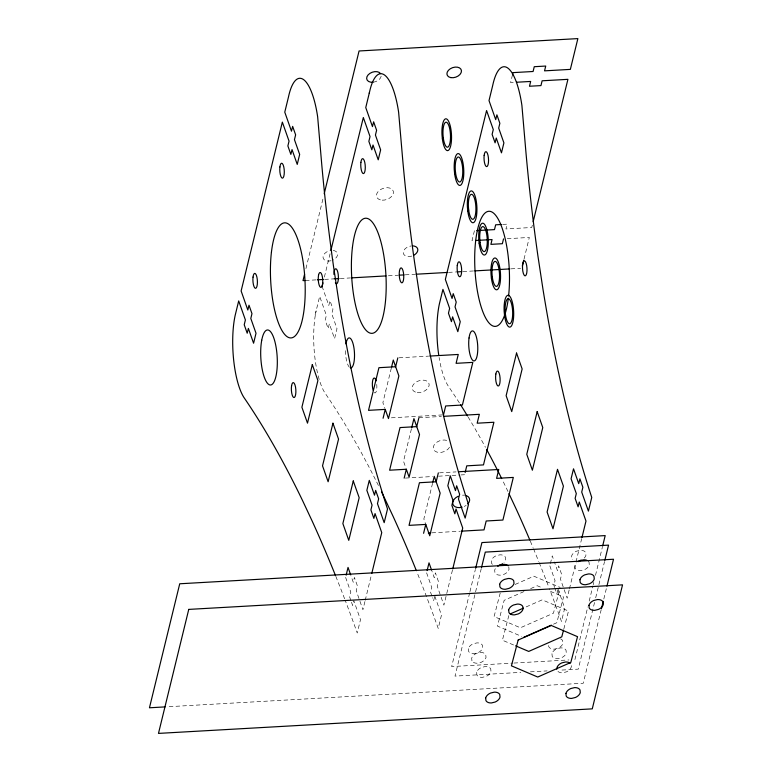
<?xml version="1.0" encoding="UTF-8"?>
<svg xmlns="http://www.w3.org/2000/svg" width="772" height="772" viewBox="0 0 772 772"><rect width="100%" height="100%" fill="white"/><g stroke="black" fill="none" stroke-linecap="round" stroke-linejoin="round"><path stroke-width="0.58" stroke-dasharray="3.86 2.9" d="M571.367 665.609L571.251 666.989A7.73 5.153 -19.4 0 1 566.445 671.862L562.672 672.788A7.392 4.931 -19.4 0 1 557.172 670.443M305.934 268.608L323.352 197.265M315.121 315.005L319.676 296.342L326.373 315.372L325.205 320.168L328.187 328.621L329.354 323.825L334.565 338.628L336.997 328.679L331.786 313.876L332.954 309.08L329.972 300.626L328.804 305.423L322.107 286.393M324.375 277.08L330.069 253.785M391.317 368.099L382.883 402.675L384.852 408.272M364.924 601.542L362.927 609.716L356.22 590.686L357.397 585.89L354.416 577.437L353.248 582.233L351.009 575.893M365.204 600.375L371.477 574.667M411.389 429.01L403.515 461.27L405.975 468.266M474.423 230.741L472.001 240.69L474.355 240.555M512.483 74.836L510.591 82.575L514.133 82.382M432.561 483.272L423.847 518.987L425.758 524.42M434.539 597.017L433.603 600.857L432.484 597.682M524.034 259.112L529.322 237.448L507.05 238.712M532.323 225.163L531.754 227.499L505.959 228.966L507.127 224.16L502.543 224.42M452.46 570.093L443.91 605.142L437.203 586.112L438.371 581.316L435.398 572.853L434.221 577.649L431.992 571.309M469.656 592.877L451.659 666.574L512.695 663.119M469.936 591.699L475.369 569.475M481.294 568.481L455.017 676.108L520.839 672.383M550.378 563.618L552.269 555.879L554.132 561.167M557.799 590.049L556.863 593.88L555 588.592M569.157 589.991L567.159 598.165L560.462 579.135L561.63 574.339L558.648 565.886L557.481 570.682L554.499 562.219M569.447 588.824L575.719 563.116M575.999 561.948L581.702 538.586M574.918 659.597L587.772 606.956M589.2 601.108L592.906 585.9M593.195 584.732L593.764 582.387M595.482 575.372L602.334 547.3M594.556 602.449L578.276 669.131L559.131 670.221M595.694 597.779L604.553 561.505M601.234 609.552L583.246 683.249L167.485 706.766M603.81 599.014L606.667 587.318M500.227 593.012L494.08 616.558L520.396 627.781L553.447 613.2L559.594 589.654M508.844 615.535L502.408 640.21L514.461 645.353M563.821 628.997L568.51 611.057L542.195 599.844L524.564 607.612M515.136 584.452L533.867 576.192L560.183 587.415M524.005 591.564L504.174 600.307L497.438 626.092L521.554 636.379M530.615 588.64L537.225 585.726L541.606 587.598M553.495 624.191L556.805 622.734L563.541 596.949L548.188 590.406M305.413 280.477L316.231 279.869M324.645 279.387L334.266 278.846M340.278 278.509L349.89 277.959M388.364 275.787L397.985 275.237M405.194 274.832L414.815 274.292M448.474 272.381L455.692 271.976M462.901 271.57L473.718 270.953M510.987 268.849L520.608 268.309M399.008 357.803L428.634 356.124M391.375 417.806L442.327 414.921M418.906 417.739L441.42 416.465M439.519 472.831L456.107 471.895M405.348 478.08L432.6 476.536M438.525 476.199L459.851 474.992M461.038 474.925L464.599 474.722M431.876 532.834L460.324 531.223M513.891 663.052L568.935 659.944M530.412 671.843L547.165 670.897M507.976 491.523L506.972 489.39A1246.018 370.386 86.8 0 0 502.215 479.624M549.838 565.828L555.049 580.631L553.881 585.427L554.624 587.54M558.031 589.084L564.728 608.114L561.476 621.441A1246.018 370.386 86.8 0 0 549.403 588.708M426.588 572.805L431.799 587.598L430.622 592.394L432.117 596.631M434.771 596.061L441.478 615.091L438.226 628.408A1246.018 370.386 86.8 0 0 416.793 571.762M345.605 577.379L350.816 592.182L349.648 596.978L351.135 601.205M351.511 602.266L352.621 605.431L353.798 600.635L360.495 619.665L357.243 632.992A1246.018 370.386 86.8 0 0 345.171 600.259M548.467 645.537L548.844 646.801A7.392 4.931 -19.4 0 0 554.344 649.146L558.117 648.219A7.73 5.153 -19.4 0 0 562.923 643.346L562.663 640.702A7.392 4.931 -19.4 0 0 560.559 638.878M508.767 566.716L509.028 569.35A7.73 5.153 -19.4 0 1 504.222 574.223L500.449 575.15A7.392 4.931 -19.4 0 1 494.948 572.805L494.698 570.161A7.73 5.153 -19.4 0 1 496.357 567.41M471.943 660.871L471.692 658.226A7.73 5.153 -19.4 0 1 476.488 653.353L480.261 652.437A7.392 4.931 -19.4 0 1 485.762 654.781L486.022 657.416A7.73 5.153 -19.4 0 1 481.217 662.289L477.443 663.216A7.392 4.931 -19.4 0 1 471.943 660.871M349.436 367.269A15.035 4.468 86.8 0 1 345.46 349.484M376.765 384.388A7.517 2.239 86.8 0 1 374.14 392.475M378.425 485.53A1246.018 370.386 86.8 0 0 324.809 392.736A52.573 15.623 86.8 0 1 316.153 310.778M492.44 564.322A7.392 4.931 -19.4 0 1 491.59 563.27L491.339 560.626A7.73 5.153 -19.4 0 1 496.135 555.753L499.909 554.836A7.392 4.931 -19.4 0 1 505.409 557.181L505.67 559.816A7.73 5.153 -19.4 0 1 504 562.566M584.259 558.031A7.73 5.153 -19.4 0 0 585.929 555.28L585.668 552.636A7.392 4.931 -19.4 0 0 580.168 550.291L576.394 551.218A7.73 5.153 -19.4 0 0 571.598 556.091L571.849 558.735A7.392 4.931 -19.4 0 0 572.699 559.787M588.187 561.119A7.392 4.931 -19.4 0 1 589.026 562.17L589.287 564.814A7.73 5.153 -19.4 0 1 584.481 569.688L580.708 570.614A7.392 4.931 -19.4 0 1 575.208 568.269L574.957 565.625A7.73 5.153 -19.4 0 1 576.616 562.875M411.785 256.082A7.517 5.008 -19.4 0 1 403.254 252.782A7.517 5.008 -19.4 0 1 411.177 245.95M333.195 250.475A7.517 5.008 -19.4 0 1 337.557 254.509A7.517 5.008 -19.4 0 1 332.935 260.077M331.091 260.743A7.517 5.008 -19.4 0 1 322.995 257.008A7.517 5.008 -19.4 0 1 331.362 250.446M381.165 76.167A7.517 5.008 -19.4 0 1 373.117 82.228M459.369 402.887A1246.018 370.386 86.8 0 0 448.059 385.768A52.573 15.623 86.8 0 1 439.104 357.455M468.093 416.957A1246.018 370.386 86.8 0 1 485.453 447.297M530.316 541.153A1246.018 370.386 86.8 0 1 533.056 547.686M533.51 548.776A1246.018 370.386 86.8 0 1 538.759 561.591M539.194 562.653A1246.018 370.386 86.8 0 1 548.988 587.608M335.81 576.337A1246.018 370.386 86.8 0 1 344.746 599.159M466.182 505.332A8.772 5.848 -19.4 0 1 464.233 506.451M462.486 495.18A8.772 5.848 -19.4 0 1 464.619 495.238M449.526 447.239A8.772 5.848 -19.4 0 1 437.01 452.122A8.772 5.848 -19.4 0 1 435.63 443.186A8.772 5.848 -19.4 0 1 448.619 441.401M468.334 648.692L468.585 651.336A7.392 4.931 -19.4 0 0 474.085 653.681L477.858 652.755A7.73 5.153 -19.4 0 0 482.664 647.882L482.403 645.247A7.392 4.931 -19.4 0 0 476.903 642.893L473.13 643.819A7.73 5.153 -19.4 0 0 468.334 648.692M476.662 672.344L476.913 674.979A7.392 4.931 -19.4 0 0 482.413 677.333L486.186 676.407A7.73 5.153 -19.4 0 0 490.992 671.534L490.731 668.89A7.392 4.931 -19.4 0 0 485.231 666.545L481.458 667.471A7.73 5.153 -19.4 0 0 476.662 672.344M551.951 653.691L552.202 656.335A7.392 4.931 -19.4 0 0 557.702 658.68L561.476 657.754A7.73 5.153 -19.4 0 0 566.281 652.88L566.021 650.236A7.392 4.931 -19.4 0 0 560.52 647.891L556.747 648.818A7.73 5.153 -19.4 0 0 551.951 653.691M382.208 200.16A8.772 5.848 -19.4 0 0 393.276 191.215A8.772 5.848 -19.4 0 0 379.341 190.443A8.772 5.848 -19.4 0 0 382.208 200.16M417.227 392.514A8.772 5.848 -19.4 0 0 429.116 384.147A8.772 5.848 -19.4 0 0 415.654 382.42A8.772 5.848 -19.4 0 0 417.227 392.514"/><path stroke-width="1.16" d="M556.795 669.179L556.921 667.799A7.73 5.153 -19.4 0 1 561.717 662.926L565.49 662A7.392 4.931 -19.4 0 1 570.151 663.293M304.583 274.166L303.01 280.612L305.413 280.477M324.211 193.772L359.067 50.981L577.871 38.6L570.354 69.383L544.549 70.85L545.727 66.054L534.263 66.701L533.085 71.497L513.023 72.626L512.483 74.836M322.107 286.393L322.957 282.899M330.918 250.292L363.332 117.527L370.029 136.557L368.862 141.353L371.834 149.807L373.011 145.011L378.222 159.814L380.644 149.864L375.433 135.061L376.611 130.265L373.629 121.812L372.461 126.608L365.754 107.578L369.412 92.582A55.603 16.53 86.8 0 1 384.321 74.874A55.603 16.53 86.8 0 1 398.632 112.307L402.723 159.814A625.233 185.859 86.8 0 0 414.632 262.741L419.688 296.043A625.233 185.859 86.8 0 0 468.498 504.406L465.159 518.089L458.452 499.059L459.63 494.263L456.648 485.8L455.48 490.596L450.269 475.803L447.837 485.752L453.048 500.546L451.881 505.342L454.853 513.805L456.03 509.009L462.727 528.038L452.749 568.925M391.597 366.951L393.286 360.032L398.883 375.925L388.48 418.569L385.247 409.392L368.524 410.337L378.936 367.694L395.65 366.748L397.821 357.87M383.076 418.27L385.247 409.392M346.145 575.169L348.037 567.43L350.642 574.831M371.766 573.499L381.744 532.612L375.047 513.583L373.87 518.379L370.898 509.925L372.065 505.129L366.854 490.326L369.286 480.377L374.497 495.18L375.665 490.384L378.647 498.837L377.469 503.633L384.176 522.663L387.515 508.989A625.233 185.859 86.8 0 1 338.715 300.617L333.658 267.324A625.233 185.859 86.8 0 1 321.741 164.397L317.659 116.89A55.603 16.53 86.8 0 0 303.338 79.448A55.603 16.53 86.8 0 0 288.438 97.166L284.772 112.162L291.478 131.182L292.646 126.386L295.628 134.849L294.45 139.645L299.661 154.448L297.239 164.397L292.028 149.594L290.851 154.39L287.879 145.927L289.046 141.131L282.349 122.111L241.125 290.976L247.822 310.006L248.999 305.21L251.971 313.664L250.803 318.46L256.014 333.263L253.583 343.212L248.372 328.409L247.204 333.205L244.222 324.751L245.399 319.955L238.693 300.926L235.17 315.362A52.573 15.623 86.8 0 0 243.827 397.319A1246.018 370.386 86.8 0 1 302.74 500.951L312.168 521.071A1246.018 370.386 86.8 0 1 335.386 575.275M411.679 427.852L413.927 418.636L419.524 434.53L409.112 477.164L406.333 469.26L389.609 470.206L400.021 427.572L416.735 426.627L418.906 417.739M404.161 478.148L406.333 469.26M443.514 414.853L445.676 405.966L462.399 405.02L472.811 362.386L456.088 363.332L458.259 354.454L429.821 356.056M432.841 482.114L434.25 476.353L440.156 493.125L429.753 535.768L425.758 524.42L409.035 525.365L419.437 482.722L436.161 481.776L438.332 472.898M423.587 533.298L425.758 524.42M503.527 238.905L502.36 243.711L490.895 244.357L492.063 239.561L475.542 240.497M427.128 570.585L429.01 562.856L431.616 570.247M465.14 472.503L466.761 465.844L483.484 464.898L493.897 422.255L477.173 423.201L479.344 414.323L443.794 416.33M522.364 265.954L523.754 260.251M533.182 221.67L567.922 79.333L542.127 80.799L540.95 85.596L529.486 86.242L530.663 81.446L516.497 82.247M475.648 568.308L481.931 542.571L605.19 535.594L602.623 546.122M481.583 567.314L485.289 552.105L608.548 545.128L604.833 560.337M581.991 537.418L585.987 521.061L579.28 502.032L578.112 506.828L575.13 498.374L576.308 493.578L571.087 478.775L573.519 468.826L578.73 483.629L579.907 478.833L582.879 487.286L581.712 492.082L588.409 511.112L591.748 497.438A625.233 185.859 86.8 0 1 542.948 289.066L537.891 255.773A625.233 185.859 86.8 0 1 525.983 152.837L521.891 105.339A55.603 16.53 86.8 0 0 507.571 67.897A55.603 16.53 86.8 0 0 492.671 85.615L489.014 100.601L495.711 119.631L496.888 114.835L499.86 123.298L498.693 128.094L503.904 142.888L501.472 152.837L496.261 138.043L495.093 142.839L492.111 134.376L493.289 129.58L486.582 110.55L445.357 279.425L452.064 298.446L453.232 293.649L456.213 302.113L455.036 306.909L460.247 321.712L457.825 331.661L452.614 316.858L451.437 321.654L448.464 313.2L449.632 308.395L442.935 289.375L439.403 303.811A52.573 15.623 86.8 0 0 438.737 355.11M601.523 608.375L603.241 601.359M606.946 586.151L613.518 559.246L179.731 583.777L149.459 707.789L165.083 706.901M563.531 630.126L561.775 636.852L528.723 651.423L515.561 645.817M369.257 93.229L369.412 92.582M510.244 613.933L523.464 608.104M523.754 637.315L551.295 625.166M499.002 565.326L500.864 564.689A7.73 5.153 -19.4 0 0 502.572 563.753M579.261 560.79L581.123 560.154M501.395 224.488L495.663 224.816L494.495 229.612L476.787 230.606M317.437 279.802L323.449 279.454M334.266 278.846L339.072 278.576M351.096 277.891L385.961 275.922M399.182 275.17L403.997 274.9M416.012 274.224L447.268 272.458M456.889 271.908L461.695 271.638M474.925 270.885L509.79 268.917M458.471 471.76L498.76 469.482L496.599 478.36L513.312 477.414L502.91 520.048L486.186 520.994L484.015 529.881L461.502 531.155M428.325 533.027L430.699 532.902M508.97 493.655L516.41 509.52A1246.018 370.386 86.8 0 1 529.853 540.072M345.952 343.887A15.035 4.468 86.8 0 1 353.692 346.416A15.035 4.468 86.8 0 1 350.623 367.906M333.871 274.34A7.517 2.239 86.8 0 1 336.524 269.187A7.517 2.239 86.8 0 1 338.329 279.396A7.517 2.239 86.8 0 1 335.366 282.764M373.098 390.159A7.517 2.239 86.8 0 1 372.915 379.612A7.517 2.239 86.8 0 1 376.118 380.818M381.609 492.005A1246.018 370.386 86.8 0 1 383.723 496.367L393.151 516.487A1246.018 370.386 86.8 0 1 416.369 570.691M497.786 566.233A7.73 5.153 -19.4 0 1 499.494 565.287L503.267 564.371A7.392 4.931 -19.4 0 1 507.928 565.654M586.923 560.347A7.392 4.931 -19.4 0 0 583.526 559.825L579.753 560.752A7.73 5.153 -19.4 0 0 578.045 561.688M413.039 245.901A7.517 5.008 -19.4 0 1 417.816 249.645A7.517 5.008 -19.4 0 1 413.599 255.339M373.117 82.228A7.517 5.008 -19.4 0 1 368.061 74.961A7.517 5.008 -19.4 0 1 380.596 73.629M460.623 404.856A1246.018 370.386 86.8 0 1 467.465 415.934M486.601 449.41A1246.018 370.386 86.8 0 1 501.684 478.553M508.333 298.253A57.63 17.129 86.8 0 1 478.717 297.693A57.63 17.129 86.8 0 1 488.811 211.287A57.63 17.129 86.8 0 1 508.594 295.985M466.51 495.701A8.772 5.848 -19.4 0 1 467.793 503.952M462.081 507.223A8.772 5.848 -19.4 0 1 452.913 504.338A8.772 5.848 -19.4 0 1 458.114 496.328M485.675 697.956L485.935 700.6A7.392 4.931 -19.4 0 0 491.436 702.945L495.209 702.018A7.73 5.153 -19.4 0 0 500.005 697.145L499.754 694.501A7.392 4.931 -19.4 0 0 494.254 692.156L490.481 693.082A7.73 5.153 -19.4 0 0 485.685 697.956M499.667 584.279L499.918 586.913A7.392 4.931 -19.4 0 0 505.419 589.268L509.192 588.341A7.73 5.153 -19.4 0 0 513.998 583.468L513.737 580.824A7.392 4.931 -19.4 0 0 508.237 578.479L504.463 579.405A7.73 5.153 -19.4 0 0 499.667 584.279M508.68 609.89L508.941 612.534A7.392 4.931 -19.4 0 0 514.442 614.879L518.215 613.952A7.73 5.153 -19.4 0 0 523.011 609.079L522.76 606.435A7.392 4.931 -19.4 0 0 517.259 604.09L513.486 605.016A7.73 5.153 -19.4 0 0 508.69 609.89M565.934 693.42L566.194 696.054A7.392 4.931 -19.4 0 0 571.695 698.399L575.468 697.473A7.73 5.153 -19.4 0 0 580.264 692.609L580.013 689.965A7.392 4.931 -19.4 0 0 574.513 687.62L570.74 688.547A7.73 5.153 -19.4 0 0 565.944 693.42M579.926 579.733L580.177 582.377A7.392 4.931 -19.4 0 0 585.678 584.722L589.451 583.796A7.73 5.153 -19.4 0 0 594.257 578.923L593.996 576.288A7.392 4.931 -19.4 0 0 588.496 573.934L584.722 574.86A7.73 5.153 -19.4 0 0 579.926 579.733M588.939 605.354L589.2 607.989A7.392 4.931 -19.4 0 0 594.701 610.343L598.474 609.417A7.73 5.153 -19.4 0 0 603.27 604.544L603.019 601.899A7.392 4.931 -19.4 0 0 597.518 599.554L593.745 600.481A7.73 5.153 -19.4 0 0 588.949 605.354M188.754 609.398L158.482 733.4L592.269 708.86L622.541 584.858L188.754 609.398M312.313 364.616L301.9 407.249L307.497 423.143L317.9 380.509L312.313 364.616M332.944 423.21L322.532 465.854L328.129 481.747L338.541 439.104L332.944 423.21M353.267 480.937L342.865 523.57L348.77 540.342L359.173 497.708L353.267 480.937M516.545 353.065L506.133 395.698L511.73 411.592L522.142 368.958L516.545 353.065M537.177 411.659L526.774 454.303L532.371 470.196L542.774 427.553L537.177 411.659M557.509 469.386L547.097 512.019L553.003 528.791L563.415 486.157L557.509 469.386M518.157 640.036L511.421 665.821L537.737 677.034L570.798 662.463L577.533 636.678L551.218 625.455L518.157 640.036M505.457 314.493L505.168 311.261A12.526 3.725 86.8 0 1 509.867 299.845A12.526 3.725 86.8 0 1 511.797 320.756A12.526 3.725 86.8 0 1 505.457 314.493M504.531 315.391L504.145 311.27A15.942 4.738 86.8 0 1 510.138 296.757A15.942 4.738 86.8 0 1 512.579 323.362A15.942 4.738 86.8 0 1 504.531 315.391M492.324 277.177L492.025 273.935A12.526 3.725 86.8 0 1 496.724 262.528A12.526 3.725 86.8 0 1 498.654 283.44A12.526 3.725 86.8 0 1 492.324 277.177M491.388 278.074L491.011 273.954A15.942 4.738 86.8 0 1 496.994 259.431A15.942 4.738 86.8 0 1 499.436 286.036A15.942 4.738 86.8 0 1 491.388 278.074M480.068 242.379L479.769 239.146A12.526 3.725 86.8 0 1 484.469 227.73A12.526 3.725 86.8 0 1 486.399 248.642A12.526 3.725 86.8 0 1 480.068 242.379M479.132 243.276L478.756 239.166A15.942 4.738 86.8 0 1 484.739 224.642A15.942 4.738 86.8 0 1 487.19 251.247A15.942 4.738 86.8 0 1 479.132 243.276M468.7 210.09L468.401 206.857A12.526 3.725 86.8 0 1 473.101 195.441A12.526 3.725 86.8 0 1 475.031 216.353A12.526 3.725 86.8 0 1 468.7 210.09M467.764 210.988L467.388 206.877A15.942 4.738 86.8 0 1 473.371 192.353A15.942 4.738 86.8 0 1 475.822 218.958A15.942 4.738 86.8 0 1 467.764 210.988M455.557 172.774L455.258 169.541A12.526 3.725 86.8 0 1 459.958 158.125A12.526 3.725 86.8 0 1 461.888 179.036A12.526 3.725 86.8 0 1 455.557 172.774M454.621 173.671L454.245 169.55A15.942 4.738 86.8 0 1 460.228 155.037A15.942 4.738 86.8 0 1 462.679 181.642A15.942 4.738 86.8 0 1 454.621 173.671M443.302 137.985L443.003 134.743A12.526 3.725 86.8 0 1 447.712 123.337A12.526 3.725 86.8 0 1 449.632 144.248A12.526 3.725 86.8 0 1 443.302 137.985M442.366 138.873L441.989 134.762A15.942 4.738 86.8 0 1 447.972 120.239A15.942 4.738 86.8 0 1 450.423 146.844A15.942 4.738 86.8 0 1 442.366 138.873M399.5 270.702A7.517 2.239 86.8 0 0 401.556 282.774A7.517 2.239 86.8 0 0 403.428 272.555A7.517 2.239 86.8 0 0 399.5 270.702M360.891 162.381A7.517 2.239 86.8 0 0 363.419 173.613A7.517 2.239 86.8 0 0 364.76 162.323A7.517 2.239 86.8 0 0 360.891 162.381M450.829 77.615A7.517 5.008 -19.4 0 0 461.463 70.821A7.517 5.008 -19.4 0 0 450.269 68.776A7.517 5.008 -19.4 0 0 450.829 77.615M352.408 247.542A57.63 17.129 86.8 0 0 371.959 333.34A57.63 17.129 86.8 0 0 382.072 246.5A57.63 17.129 86.8 0 0 352.408 247.542M522.75 263.725A7.517 2.239 86.8 0 0 524.815 275.797A7.517 2.239 86.8 0 0 526.687 265.587A7.517 2.239 86.8 0 0 522.75 263.725M495.836 374.053A7.517 2.239 86.8 0 0 497.988 385.981A7.517 2.239 86.8 0 0 499.764 375.53A7.517 2.239 86.8 0 0 495.836 374.053M457.256 265.549A7.517 2.239 86.8 0 0 459.784 276.781A7.517 2.239 86.8 0 0 461.135 265.5A7.517 2.239 86.8 0 0 457.256 265.549M469.038 337.991A15.035 4.468 86.8 0 0 473.873 360.929A15.035 4.468 86.8 0 0 476.835 338.86A15.035 4.468 86.8 0 0 469.038 337.991M484.15 155.404A7.517 2.239 86.8 0 0 486.678 166.636A7.517 2.239 86.8 0 0 488.02 155.355A7.517 2.239 86.8 0 0 484.15 155.404M261.727 340.259A27.56 8.193 86.8 0 0 269.167 384.688A27.56 8.193 86.8 0 0 276.144 347.506A27.56 8.193 86.8 0 0 261.727 340.259M279.908 166.955A7.517 2.239 86.8 0 0 282.436 178.187A7.517 2.239 86.8 0 0 283.778 166.906A7.517 2.239 86.8 0 0 279.908 166.955M253.023 277.109A7.517 2.239 86.8 0 0 255.551 288.342A7.517 2.239 86.8 0 0 256.893 277.052A7.517 2.239 86.8 0 0 253.023 277.109M318.518 275.276A7.517 2.239 86.8 0 0 320.573 287.358A7.517 2.239 86.8 0 0 322.445 277.138A7.517 2.239 86.8 0 0 318.518 275.276M291.594 385.604A7.517 2.239 86.8 0 0 293.756 397.532A7.517 2.239 86.8 0 0 295.522 387.081A7.517 2.239 86.8 0 0 291.594 385.604M271.435 252.126A57.63 17.129 86.8 0 0 290.976 337.924A57.63 17.129 86.8 0 0 301.09 251.083A57.63 17.129 86.8 0 0 271.435 252.126"/></g></svg>
